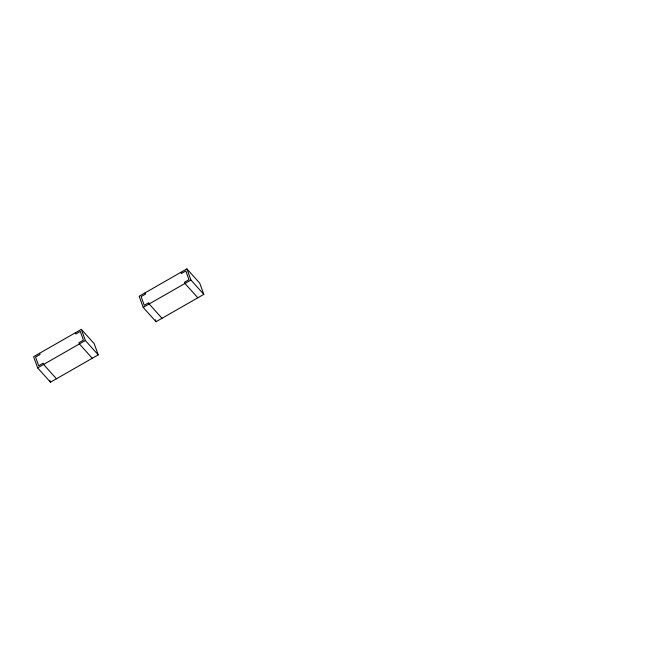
<?xml version="1.0" encoding="UTF-8"?>
<svg xmlns="http://www.w3.org/2000/svg" width="672" height="672" viewBox="0 0 672 672"><rect width="100%" height="100%" fill="white"/><g stroke="black" fill="none" stroke-linecap="round" stroke-linejoin="round"><path stroke-width="1.01" d="M81.337 329.356L33.6 356.698L37.624 367.87L50.492 382.2L98.23 354.85L94.206 343.686L81.337 329.356L85.352 340.519L98.23 354.85M186.9 268.876L139.163 296.218L143.186 307.39L156.055 321.72L203.792 294.37L199.769 283.206L186.9 268.876L190.915 280.039L203.792 294.37M37.624 367.87L85.352 340.519M143.186 307.39L190.915 280.039M197.82 297.788L184.951 283.458L184.506 282.215L188.975 279.653L185.85 270.967L181.373 273.529L180.928 272.294M162.019 318.301L149.15 303.971L148.705 302.728L144.228 305.29L141.103 296.604L145.58 294.042L145.127 292.799M92.257 358.268L79.388 343.938L78.943 342.695L83.412 340.133L80.287 331.447L75.81 334.009L75.365 332.774M56.456 378.781L43.588 364.451L43.142 363.208L38.665 365.77L35.54 357.084L40.009 354.522L39.564 353.279M155.383 319.855L156.055 321.72M49.82 380.335L50.492 382.2"/></g></svg>
